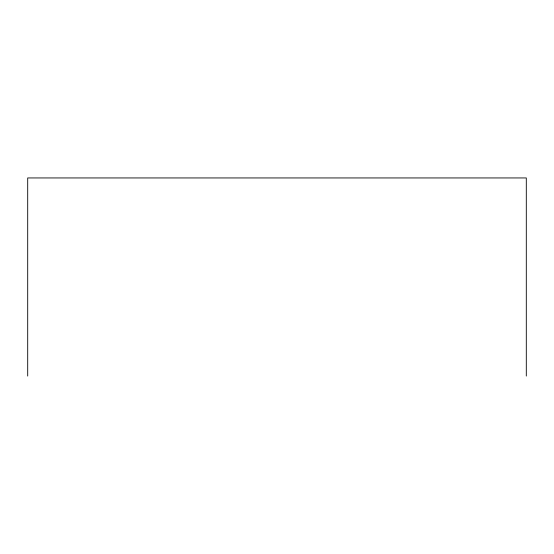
<?xml version="1.0" encoding="UTF-8"?>
<svg xmlns="http://www.w3.org/2000/svg" width="554" height="554" viewBox="0 0 554 554"><rect width="100%" height="100%" fill="white"/><g stroke="black" fill="none" stroke-linecap="round" stroke-linejoin="round"><path stroke-width="0.83" d="M526.3 376.055L526.3 177.945L27.7 177.945L27.7 376.055"/></g></svg>
